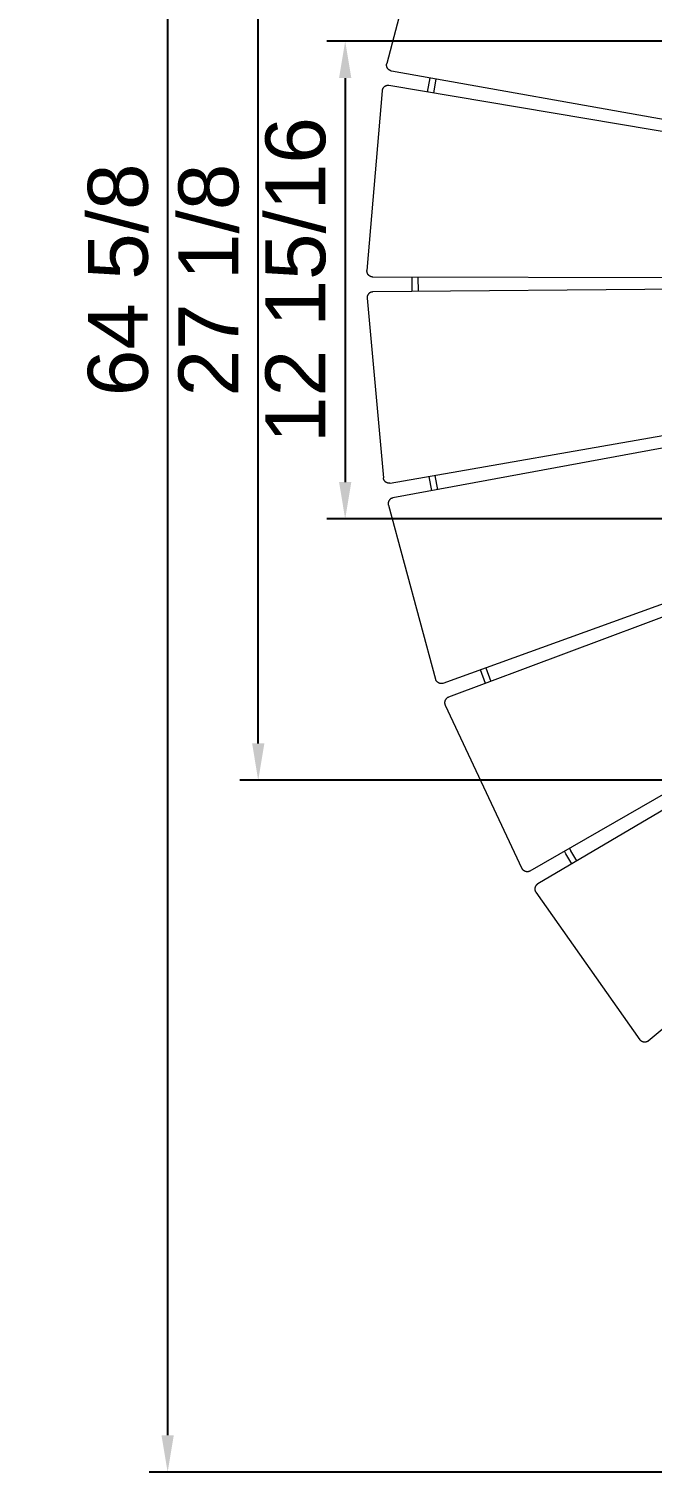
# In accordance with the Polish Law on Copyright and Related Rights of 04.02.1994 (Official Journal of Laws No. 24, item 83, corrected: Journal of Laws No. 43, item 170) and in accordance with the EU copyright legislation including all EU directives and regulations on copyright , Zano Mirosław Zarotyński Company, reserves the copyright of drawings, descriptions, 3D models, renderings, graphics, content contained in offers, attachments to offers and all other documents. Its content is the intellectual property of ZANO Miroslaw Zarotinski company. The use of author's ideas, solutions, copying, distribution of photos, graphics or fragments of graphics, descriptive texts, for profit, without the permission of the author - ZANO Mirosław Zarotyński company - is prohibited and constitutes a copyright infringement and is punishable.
# Model space of a CAD drawing. Header units: inches. Extents: x -4 to 200, y 0 to 129.
# Drawn here: x -3.72 to 13.19, y 0.02 to 39.14 of the extents above; entities that cross this region are included whole.
import ezdxf

# ---------------------------------------------------------------- set-up
doc = ezdxf.new("R2010")
doc.units = ezdxf.units.IN
doc.layers.add('ZANO_R', color=7, linetype='Continuous', lineweight=0)
doc.layers.add('ZANO_W', color=1, linetype='Continuous', lineweight=0)
doc.styles.get("Standard").update_dxf_attribs({"font": 'arial.ttf'})
doc.dimstyles.new('amerykanie', dxfattribs={"dimtxt": 50, "dimasz": 50, "dimexe": 0.5, "dimexo": 0.5, "dimgap": 1, "dimtad": 1, "dimdec": 0, "dimzin": 0, "dimlunit": 5, "dimtxsty": 'Standard', "dimcen": 0.09, "dimclrd": 1, "dimclre": 1, "dimclrt": 1, "dimazin": 0, "dimtfac": 1, "dimtdec": 0, "dimtmove": 0, "dimatfit": 3, "dimfxl": 1, "dimtzin": 0, "dimarcsym": 1})

# ---------------------------------------------------------------- blocks, each defined once
blk = doc.blocks.new('*D370')
at = {"layer": 'ZANO_W', "color": 1, "lineweight": -2}
for p, q in [((37.274, 45.897), (2.004, 45.897)), ((2.504, 19.773), (2.504, 44.897)), ((37.274, 18.773), (2.004, 18.773))]:
    blk.add_line(p, q, dxfattribs=at)
at = {"layer": 'ZANO_W', "color": 1}
for points in [[(2.671, 44.897), (2.338, 44.897), (2.504, 45.897)], [(2.338, 19.773), (2.671, 19.773), (2.504, 18.773)]]:
    blk.add_solid(points, dxfattribs=at)
at = {"layer": 'ZANO_W', "color": 1, "insert": (1.164, 32.335), "char_height": 1.625, "attachment_point": 5, "rotation": 90}
blk.add_mtext('27 1/8', dxfattribs=at)
blk = doc.blocks.new('*D371')
at = {"layer": 'ZANO_W', "color": 1, "lineweight": -2}
for p, q in [((37.52, 64.664), (-0.453, 64.664)), ((0.047, 63.664), (0.047, 1.018)), ((37.045, 0.018), (-0.453, 0.018))]:
    blk.add_line(p, q, dxfattribs=at)
at = {"layer": 'ZANO_W', "color": 1}
for points in [[(0.214, 63.664), (-0.12, 63.664), (0.047, 64.664)], [(-0.12, 1.018), (0.214, 1.018), (0.047, 0.018)]]:
    blk.add_solid(points, dxfattribs=at)
at = {"layer": 'ZANO_W', "color": 1, "insert": (-1.293, 32.341), "char_height": 1.625, "attachment_point": 5, "rotation": 90}
blk.add_mtext('64 5/8', dxfattribs=at)
blk = doc.blocks.new('*D379')
at = {"layer": 'ZANO_W', "color": 1, "lineweight": -2}
for p, q in [((37.274, 38.811), (4.362, 38.811)), ((4.862, 37.811), (4.862, 26.858)), ((37.274, 25.858), (4.362, 25.858))]:
    blk.add_line(p, q, dxfattribs=at)
at = {"layer": 'ZANO_W', "color": 1}
for points in [[(5.029, 37.811), (4.696, 37.811), (4.862, 38.811)], [(4.696, 26.858), (5.029, 26.858), (4.862, 25.858)]]:
    blk.add_solid(points, dxfattribs=at)
at = {"layer": 'ZANO_W', "color": 1, "insert": (3.522, 32.335), "char_height": 1.625, "attachment_point": 5, "rotation": 90}
blk.add_mtext('12 15/16', dxfattribs=at)

msp = doc.modelspace()

# ---------------------------------------------------------------- linework, layer by layer
at = {"layer": 'ZANO_R'}
for p, q in [((7.23839, 42.93018), (5.98964, 38.20223)), ((5.98443, 38.15965), (5.98445, 38.16503)), ((5.98461, 38.15428), (5.98443, 38.15965)), ((5.98445, 38.16503), (5.98464, 38.17041)), ((5.98496, 38.14891), (5.98461, 38.15428)), ((5.98464, 38.17041), (5.98502, 38.17577)), ((5.9855, 38.14356), (5.98496, 38.14891)), ((5.98502, 38.17577), (5.98558, 38.18112)), ((5.98622, 38.13823), (5.9855, 38.14356)), ((5.98558, 38.18112), (5.98632, 38.18645)), ((5.98712, 38.13293), (5.98622, 38.13823)), ((5.98632, 38.18645), (5.98725, 38.19174)), ((5.98821, 38.12766), (5.98712, 38.13293)), ((5.98725, 38.19174), (5.98835, 38.19701)), ((5.98947, 38.12243), (5.98821, 38.12766)), ((5.98835, 38.19701), (5.98964, 38.20223)), ((5.99091, 38.11725), (5.98947, 38.12243)), ((5.99253, 38.11212), (5.99091, 38.11725)), ((5.99432, 38.10705), (5.99253, 38.11212)), ((5.99628, 38.10204), (5.99432, 38.10705)), ((5.99841, 38.09711), (5.99628, 38.10204)), ((6.00071, 38.09224), (5.99841, 38.09711)), ((6.00317, 38.08746), (6.00071, 38.09224)), ((6.0058, 38.08277), (6.00317, 38.08746)), ((6.00859, 38.07817), (6.0058, 38.08277)), ((6.01153, 38.07367), (6.00859, 38.07817)), ((6.01462, 38.06927), (6.01153, 38.07367)), ((6.01786, 38.06497), (6.01462, 38.06927)), ((6.02124, 38.06079), (6.01786, 38.06497)), ((6.02477, 38.05673), (6.02124, 38.06079)), ((6.02843, 38.0528), (6.02477, 38.05673)), ((6.03223, 38.04898), (6.02843, 38.0528)), ((6.03615, 38.0453), (6.03223, 38.04898)), ((6.0402, 38.04176), (6.03615, 38.0453)), ((6.04436, 38.03836), (6.0402, 38.04176)), ((6.04864, 38.0351), (6.04436, 38.03836)), ((6.05303, 38.03199), (6.04864, 38.0351)), ((6.05752, 38.02903), (6.05303, 38.03199)), ((6.06211, 38.02623), (6.05752, 38.02903)), ((6.06679, 38.02358), (6.06211, 38.02623)), ((6.07156, 38.0211), (6.06679, 38.02358)), ((6.07641, 38.01878), (6.07156, 38.0211)), ((6.08134, 38.01662), (6.07641, 38.01878)), ((6.08634, 38.01464), (6.08134, 38.01662)), ((6.0914, 38.01283), (6.08634, 38.01464)), ((6.09652, 38.01119), (6.0914, 38.01283)), ((6.1017, 38.00973), (6.09652, 38.01119)), ((6.1017, 38.00973), (6.10588, 38.00868)), ((6.10588, 38.00868), (6.11009, 38.00775)), ((6.11009, 38.00775), (6.11433, 38.00694)), ((6.11433, 38.00694), (24.20665, 34.78731)), ((5.90933, 37.56297), (5.90554, 37.55916)), ((5.91326, 37.56665), (5.90933, 37.56297)), ((5.91731, 37.57019), (5.91326, 37.56665)), ((5.92147, 37.57359), (5.91731, 37.57019)), ((5.92575, 37.57685), (5.92147, 37.57359)), ((5.93014, 37.57995), (5.92575, 37.57685)), ((5.93463, 37.58291), (5.93014, 37.57995)), ((5.93922, 37.58571), (5.93463, 37.58291)), ((5.94391, 37.58836), (5.93922, 37.58571)), ((5.94868, 37.59084), (5.94391, 37.58836)), ((5.95353, 37.59316), (5.94868, 37.59084)), ((5.95846, 37.59531), (5.95353, 37.59316)), ((5.96346, 37.59729), (5.95846, 37.59531)), ((5.96852, 37.5991), (5.96346, 37.59729)), ((5.97365, 37.60074), (5.96852, 37.5991)), ((5.97882, 37.60219), (5.97365, 37.60074)), ((5.98405, 37.60348), (5.97882, 37.60219)), ((5.98931, 37.60458), (5.98405, 37.60348)), ((5.99461, 37.6055), (5.98931, 37.60458)), ((5.99994, 37.60624), (5.99461, 37.6055)), ((6.00529, 37.6068), (5.99994, 37.60624)), ((6.01065, 37.60718), (6.00529, 37.6068)), ((6.01603, 37.60737), (6.01065, 37.60718)), ((6.0214, 37.60738), (6.01603, 37.60737)), ((6.02678, 37.60721), (6.0214, 37.60738)), ((6.03214, 37.60685), (6.02678, 37.60721)), ((6.03644, 37.60643), (6.03214, 37.60685)), ((6.04071, 37.60589), (6.03644, 37.60643)), ((6.04497, 37.60524), (6.04071, 37.60589)), ((24.16952, 34.57223), (6.04497, 37.60524)), ((7.09882, 37.42889), (7.16624, 37.81975)), ((7.32131, 37.79215), (7.25416, 37.40289)), ((5.86203, 37.46306), (5.45324, 32.5901)), ((5.86257, 37.46841), (5.86203, 37.46306)), ((5.86329, 37.47374), (5.86257, 37.46841)), ((5.86419, 37.47904), (5.86329, 37.47374)), ((5.86528, 37.48431), (5.86419, 37.47904)), ((5.86654, 37.48954), (5.86528, 37.48431)), ((5.86799, 37.49472), (5.86654, 37.48954)), ((5.86961, 37.49985), (5.86799, 37.49472)), ((5.8714, 37.50492), (5.86961, 37.49985)), ((5.87336, 37.50993), (5.8714, 37.50492)), ((5.8755, 37.51486), (5.87336, 37.50993)), ((5.8778, 37.51972), (5.8755, 37.51486)), ((5.88027, 37.5245), (5.8778, 37.51972)), ((5.88289, 37.52919), (5.88027, 37.5245)), ((5.88568, 37.53379), (5.88289, 37.52919)), ((5.88862, 37.5383), (5.88568, 37.53379)), ((5.89172, 37.5427), (5.88862, 37.5383)), ((5.89496, 37.54699), (5.89172, 37.5427)), ((5.89835, 37.55116), (5.89496, 37.54699)), ((5.90187, 37.55522), (5.89835, 37.55116)), ((5.90554, 37.55916), (5.90187, 37.55522)), ((5.45271, 32.57936), (5.45288, 32.58473)), ((5.45272, 32.57398), (5.45271, 32.57936)), ((5.45291, 32.56861), (5.45272, 32.57398)), ((5.45288, 32.58473), (5.45324, 32.5901)), ((5.45328, 32.56324), (5.45291, 32.56861)), ((5.45384, 32.55789), (5.45328, 32.56324)), ((5.45459, 32.55257), (5.45384, 32.55789)), ((5.45551, 32.54727), (5.45459, 32.55257)), ((5.45661, 32.542), (5.45551, 32.54727)), ((5.45789, 32.53678), (5.45661, 32.542)), ((5.45935, 32.5316), (5.45789, 32.53678)), ((5.46099, 32.52648), (5.45935, 32.5316)), ((5.4628, 32.52142), (5.46099, 32.52648)), ((5.46478, 32.51642), (5.4628, 32.52142)), ((5.46693, 32.51149), (5.46478, 32.51642)), ((5.46925, 32.50663), (5.46693, 32.51149)), ((5.47173, 32.50186), (5.46925, 32.50663)), ((5.47437, 32.49718), (5.47173, 32.50186)), ((5.47718, 32.49259), (5.47437, 32.49718)), ((5.48013, 32.4881), (5.47718, 32.49259)), ((5.48324, 32.48371), (5.48013, 32.4881)), ((5.4865, 32.47943), (5.48324, 32.48371)), ((5.4899, 32.47526), (5.4865, 32.47943)), ((5.49344, 32.47121), (5.4899, 32.47526)), ((5.49712, 32.46729), (5.49344, 32.47121)), ((5.50093, 32.46349), (5.49712, 32.46729)), ((5.50486, 32.45983), (5.50093, 32.46349)), ((5.50892, 32.4563), (5.50486, 32.45983)), ((5.5131, 32.45291), (5.50892, 32.4563)), ((5.51739, 32.44967), (5.5131, 32.45291)), ((5.52179, 32.44658), (5.51739, 32.44967)), ((5.52629, 32.44364), (5.52179, 32.44658)), ((5.53089, 32.44085), (5.52629, 32.44364)), ((5.53559, 32.43822), (5.53089, 32.44085)), ((5.54037, 32.43575), (5.53559, 32.43822)), ((5.54523, 32.43345), (5.54037, 32.43575)), ((5.55016, 32.43132), (5.54523, 32.43345)), ((5.55517, 32.42935), (5.55016, 32.43132)), ((5.56024, 32.42756), (5.55517, 32.42935)), ((5.56537, 32.42594), (5.56024, 32.42756)), ((5.57055, 32.4245), (5.56537, 32.42594)), ((5.57578, 32.42324), (5.57055, 32.4245)), ((5.58104, 32.42215), (5.57578, 32.42324)), ((5.58635, 32.42125), (5.58104, 32.42215)), ((5.59168, 32.42052), (5.58635, 32.42125)), ((5.59703, 32.41998), (5.59168, 32.42052)), ((5.59703, 32.41998), (5.60133, 32.41968)), ((5.60133, 32.41968), (5.60563, 32.4195)), ((5.60563, 32.4195), (5.60994, 32.41943)), ((5.60994, 32.41943), (23.98649, 32.39042)), ((23.98727, 32.17215), (5.6114, 32.01179)), ((6.68076, 32.02112), (6.67927, 32.41774)), ((6.83677, 32.41749), (6.83826, 32.02249)), ((5.45544, 31.86149), (5.45528, 31.85612)), ((5.45528, 31.85612), (5.45531, 31.85074)), ((5.45531, 31.85074), (5.45552, 31.84537)), ((5.45577, 31.86686), (5.45544, 31.86149)), ((5.45552, 31.84537), (5.45592, 31.84)), ((5.45629, 31.87221), (5.45577, 31.86686)), ((5.45592, 31.84), (5.89953, 26.97009)), ((5.457, 31.87755), (5.45629, 31.87221)), ((5.45788, 31.88285), (5.457, 31.87755)), ((5.45895, 31.88812), (5.45788, 31.88285)), ((5.46019, 31.89335), (5.45895, 31.88812)), ((5.46162, 31.89854), (5.46019, 31.89335)), ((5.46321, 31.90368), (5.46162, 31.89854)), ((5.46499, 31.90875), (5.46321, 31.90368)), ((5.46693, 31.91377), (5.46499, 31.90875)), ((5.46905, 31.91871), (5.46693, 31.91377)), ((5.47133, 31.92358), (5.46905, 31.91871)), ((5.47378, 31.92837), (5.47133, 31.92358)), ((5.47639, 31.93307), (5.47378, 31.92837)), ((5.47916, 31.93768), (5.47639, 31.93307)), ((5.48208, 31.9422), (5.47916, 31.93768)), ((5.48516, 31.94661), (5.48208, 31.9422)), ((5.48839, 31.95091), (5.48516, 31.94661)), ((5.49176, 31.9551), (5.48839, 31.95091)), ((5.49527, 31.95917), (5.49176, 31.9551)), ((5.49892, 31.96312), (5.49527, 31.95917)), ((5.5027, 31.96695), (5.49892, 31.96312)), ((5.50661, 31.97064), (5.5027, 31.96695)), ((5.51065, 31.9742), (5.50661, 31.97064)), ((5.5148, 31.97761), (5.51065, 31.9742)), ((5.51907, 31.98089), (5.5148, 31.97761)), ((5.52344, 31.98401), (5.51907, 31.98089)), ((5.52793, 31.98699), (5.52344, 31.98401)), ((5.53251, 31.9898), (5.52793, 31.98699)), ((5.53718, 31.99247), (5.53251, 31.9898)), ((5.54194, 31.99497), (5.53718, 31.99247)), ((5.54678, 31.9973), (5.54194, 31.99497)), ((5.55171, 31.99947), (5.54678, 31.9973)), ((5.5567, 32.00147), (5.55171, 31.99947)), ((5.56176, 32.0033), (5.5567, 32.00147)), ((5.56687, 32.00496), (5.56176, 32.0033)), ((5.57204, 32.00644), (5.56687, 32.00496)), ((5.57726, 32.00774), (5.57204, 32.00644)), ((5.58252, 32.00886), (5.57726, 32.00774)), ((5.58782, 32.0098), (5.58252, 32.00886)), ((5.59314, 32.01057), (5.58782, 32.0098)), ((5.59849, 32.01114), (5.59314, 32.01057)), ((5.60279, 32.01148), (5.59849, 32.01114)), ((5.60709, 32.01169), (5.60279, 32.01148)), ((5.6114, 32.01179), (5.60709, 32.01169)), ((6.08349, 26.82922), (24.18589, 29.9917)), ((24.22456, 29.77689), (6.15571, 26.42802)), ((7.52056, 21.40617), (24.79879, 27.66405)), ((24.87418, 27.45922), (7.66135, 21.02361)), ((7.20836, 26.62312), (7.138, 27.01344)), ((7.29315, 27.04055), (7.36322, 26.65182)), ((5.90011, 26.96474), (5.89953, 26.97009)), ((5.90087, 26.95942), (5.90011, 26.96474)), ((5.90181, 26.95412), (5.90087, 26.95942)), ((5.90293, 26.94886), (5.90181, 26.95412)), ((5.90423, 26.94364), (5.90293, 26.94886)), ((5.90571, 26.93847), (5.90423, 26.94364)), ((5.90737, 26.93336), (5.90571, 26.93847)), ((5.9092, 26.9283), (5.90737, 26.93336)), ((5.9112, 26.92331), (5.9092, 26.9283)), ((5.91337, 26.91838), (5.9112, 26.92331)), ((5.9157, 26.91354), (5.91337, 26.91838)), ((5.9182, 26.90878), (5.9157, 26.91354)), ((5.92087, 26.90411), (5.9182, 26.90878)), ((5.92369, 26.89953), (5.92087, 26.90411)), ((5.92666, 26.89504), (5.92369, 26.89953)), ((5.92979, 26.89067), (5.92666, 26.89504)), ((5.93306, 26.8864), (5.92979, 26.89067)), ((5.93647, 26.88225), (5.93306, 26.8864)), ((5.94003, 26.87821), (5.93647, 26.88225)), ((5.94372, 26.8743), (5.94003, 26.87821)), ((5.94755, 26.87052), (5.94372, 26.8743)), ((5.9515, 26.86687), (5.94755, 26.87052)), ((5.95557, 26.86336), (5.9515, 26.86687)), ((5.95976, 26.85999), (5.95557, 26.86336)), ((5.96406, 26.85676), (5.95976, 26.85999)), ((5.96848, 26.85368), (5.96406, 26.85676)), ((5.97299, 26.85076), (5.96848, 26.85368)), ((5.9776, 26.84799), (5.97299, 26.85076)), ((5.9823, 26.84538), (5.9776, 26.84799)), ((5.98709, 26.84293), (5.9823, 26.84538)), ((5.99196, 26.84065), (5.98709, 26.84293)), ((5.9969, 26.83853), (5.99196, 26.84065)), ((6.00192, 26.83659), (5.9969, 26.83853)), ((6.00699, 26.83481), (6.00192, 26.83659)), ((6.01213, 26.83321), (6.00699, 26.83481)), ((6.01732, 26.83179), (6.01213, 26.83321)), ((6.02255, 26.83055), (6.01732, 26.83179)), ((6.02782, 26.82948), (6.02255, 26.83055)), ((6.03312, 26.8286), (6.02782, 26.82948)), ((6.03846, 26.82789), (6.03312, 26.8286)), ((6.04381, 26.82737), (6.03846, 26.82789)), ((6.04918, 26.82704), (6.04381, 26.82737)), ((6.05455, 26.82688), (6.04918, 26.82704)), ((6.05993, 26.82691), (6.05455, 26.82688)), ((6.06531, 26.82712), (6.05993, 26.82691)), ((6.07067, 26.82752), (6.06531, 26.82712)), ((6.07067, 26.82752), (6.07496, 26.82797)), ((6.07496, 26.82797), (6.07923, 26.82854)), ((6.07923, 26.82854), (6.08349, 26.82922)), ((6.02704, 26.27976), (6.02691, 26.27439)), ((6.02691, 26.27439), (6.02696, 26.26901)), ((6.02696, 26.26901), (6.02719, 26.26364)), ((6.02736, 26.28513), (6.02704, 26.27976)), ((6.02719, 26.26364), (6.02761, 26.25827)), ((6.02786, 26.29049), (6.02736, 26.28513)), ((6.02761, 26.25827), (6.02821, 26.25293)), ((6.02855, 26.29582), (6.02786, 26.29049)), ((6.02821, 26.25293), (6.02899, 26.24761)), ((6.02941, 26.30113), (6.02855, 26.29582)), ((6.02899, 26.24761), (6.02995, 26.24232)), ((6.03046, 26.30641), (6.02941, 26.30113)), ((6.02995, 26.24232), (6.0311, 26.23706)), ((6.03168, 26.31164), (6.03046, 26.30641)), ((6.0311, 26.23706), (6.03242, 26.23185)), ((6.03308, 26.31683), (6.03168, 26.31164)), ((6.03242, 26.23185), (7.31494, 21.51295)), ((6.03466, 26.32198), (6.03308, 26.31683)), ((6.03642, 26.32706), (6.03466, 26.32198)), ((6.03834, 26.33208), (6.03642, 26.32706)), ((6.04044, 26.33703), (6.03834, 26.33208)), ((6.0427, 26.34191), (6.04044, 26.33703)), ((6.04513, 26.34671), (6.0427, 26.34191)), ((6.04773, 26.35142), (6.04513, 26.34671)), ((6.05048, 26.35604), (6.04773, 26.35142)), ((6.05339, 26.36057), (6.05048, 26.35604)), ((6.05645, 26.36499), (6.05339, 26.36057)), ((6.05966, 26.3693), (6.05645, 26.36499)), ((6.06301, 26.37351), (6.05966, 26.3693)), ((6.06651, 26.37759), (6.06301, 26.37351)), ((6.07014, 26.38156), (6.06651, 26.37759)), ((6.07391, 26.3854), (6.07014, 26.38156)), ((6.07781, 26.3891), (6.07391, 26.3854)), ((6.08183, 26.39268), (6.07781, 26.3891)), ((6.08597, 26.39611), (6.08183, 26.39268)), ((6.09022, 26.3994), (6.08597, 26.39611)), ((6.09459, 26.40254), (6.09022, 26.3994)), ((6.09906, 26.40553), (6.09459, 26.40254)), ((6.10363, 26.40837), (6.09906, 26.40553)), ((6.10829, 26.41105), (6.10363, 26.40837)), ((6.11304, 26.41356), (6.10829, 26.41105)), ((6.11788, 26.41592), (6.11304, 26.41356)), ((6.12279, 26.41811), (6.11788, 26.41592)), ((6.12777, 26.42013), (6.12279, 26.41811)), ((6.13283, 26.42197), (6.12777, 26.42013)), ((6.13794, 26.42365), (6.13283, 26.42197)), ((6.1431, 26.42515), (6.13794, 26.42365)), ((6.14728, 26.42622), (6.1431, 26.42515)), ((6.15148, 26.42718), (6.14728, 26.42622)), ((6.15571, 26.42802), (6.15148, 26.42718)), ((9.87751, 16.31505), (25.80658, 25.4782)), ((25.91638, 25.28957), (10.0826, 15.96275)), ((13.08272, 11.71056), (27.17862, 23.50055)), ((8.66544, 21.39902), (8.52836, 21.77118)), ((8.67645, 21.82481), (8.81297, 21.45418)), ((7.31644, 21.50779), (7.31494, 21.51295)), ((7.31811, 21.50267), (7.31644, 21.50779)), ((7.31996, 21.49762), (7.31811, 21.50267)), ((7.32198, 21.49264), (7.31996, 21.49762)), ((7.32417, 21.48773), (7.32198, 21.49264)), ((7.32652, 21.48289), (7.32417, 21.48773)), ((7.32904, 21.47814), (7.32652, 21.48289)), ((7.33172, 21.47348), (7.32904, 21.47814)), ((7.33456, 21.46891), (7.33172, 21.47348)), ((7.33755, 21.46444), (7.33456, 21.46891)), ((7.34069, 21.46007), (7.33755, 21.46444)), ((7.34398, 21.45582), (7.34069, 21.46007)), ((7.34741, 21.45168), (7.34398, 21.45582)), ((7.35098, 21.44766), (7.34741, 21.45168)), ((7.35469, 21.44376), (7.35098, 21.44766)), ((7.35853, 21.43999), (7.35469, 21.44376)), ((7.36249, 21.43636), (7.35853, 21.43999)), ((7.36658, 21.43286), (7.36249, 21.43636)), ((7.37078, 21.42951), (7.36658, 21.43286)), ((7.3751, 21.4263), (7.37078, 21.42951)), ((7.37952, 21.42324), (7.3751, 21.4263)), ((7.38404, 21.42033), (7.37952, 21.42324)), ((7.38866, 21.41758), (7.38404, 21.42033)), ((7.39338, 21.41498), (7.38866, 21.41758)), ((7.39817, 21.41255), (7.39338, 21.41498)), ((7.40305, 21.41029), (7.39817, 21.41255)), ((7.408, 21.40819), (7.40305, 21.41029)), ((7.41303, 21.40627), (7.408, 21.40819)), ((7.41811, 21.40451), (7.41303, 21.40627)), ((7.42325, 21.40293), (7.41811, 21.40451)), ((7.42844, 21.40153), (7.42325, 21.40293)), ((7.43368, 21.4003), (7.42844, 21.40153)), ((7.43896, 21.39926), (7.43368, 21.4003)), ((7.44426, 21.39839), (7.43896, 21.39926)), ((7.4496, 21.39771), (7.44426, 21.39839)), ((7.45495, 21.39721), (7.4496, 21.39771)), ((7.46032, 21.39689), (7.45495, 21.39721)), ((7.4657, 21.39676), (7.46032, 21.39689)), ((7.47108, 21.39681), (7.4657, 21.39676)), ((7.47645, 21.39704), (7.47108, 21.39681)), ((7.48181, 21.39746), (7.47645, 21.39704)), ((7.48716, 21.39806), (7.48181, 21.39746)), ((7.49248, 21.39884), (7.48716, 21.39806)), ((7.49777, 21.3998), (7.49248, 21.39884)), ((7.50302, 21.40095), (7.49777, 21.3998)), ((7.50824, 21.40227), (7.50302, 21.40095)), ((7.50824, 21.40227), (7.51238, 21.40346)), ((7.51238, 21.40346), (7.51649, 21.40476)), ((7.51649, 21.40476), (7.52056, 21.40617)), ((7.55912, 20.88209), (7.55901, 20.87671)), ((7.55901, 20.87671), (7.55908, 20.87133)), ((7.55908, 20.87133), (7.55934, 20.86596)), ((7.55942, 20.88746), (7.55912, 20.88209)), ((7.55934, 20.86596), (7.55977, 20.8606)), ((7.5599, 20.89281), (7.55942, 20.88746)), ((7.55977, 20.8606), (7.56039, 20.85526)), ((7.56056, 20.89815), (7.5599, 20.89281)), ((7.56039, 20.85526), (7.56119, 20.84994)), ((7.56141, 20.90346), (7.56056, 20.89815)), ((7.56119, 20.84994), (7.56218, 20.84465)), ((7.56243, 20.90874), (7.56141, 20.90346)), ((7.56218, 20.84465), (7.56334, 20.8394)), ((7.56364, 20.91398), (7.56243, 20.90874)), ((7.56334, 20.8394), (7.56468, 20.83419)), ((7.56502, 20.91918), (7.56364, 20.91398)), ((7.56468, 20.83419), (7.5662, 20.82903)), ((7.56658, 20.92433), (7.56502, 20.91918)), ((7.5662, 20.82903), (7.56789, 20.82393)), ((7.56832, 20.92942), (7.56658, 20.92433)), ((7.56789, 20.82393), (7.56976, 20.81889)), ((7.57022, 20.93445), (7.56832, 20.92942)), ((7.56976, 20.81889), (7.5718, 20.81391)), ((7.5723, 20.93941), (7.57022, 20.93445)), ((7.5718, 20.81391), (7.57401, 20.80901)), ((7.57455, 20.94429), (7.5723, 20.93941)), ((7.57401, 20.80901), (9.65647, 16.3845)), ((7.57696, 20.9491), (7.57455, 20.94429)), ((7.57953, 20.95382), (7.57696, 20.9491)), ((7.58227, 20.95846), (7.57953, 20.95382)), ((7.58516, 20.96299), (7.58227, 20.95846)), ((7.5882, 20.96742), (7.58516, 20.96299)), ((7.5914, 20.97175), (7.5882, 20.96742)), ((7.59474, 20.97597), (7.5914, 20.97175)), ((7.59822, 20.98007), (7.59474, 20.97597)), ((7.60184, 20.98405), (7.59822, 20.98007)), ((7.60559, 20.9879), (7.60184, 20.98405)), ((7.60947, 20.99162), (7.60559, 20.9879)), ((7.61348, 20.99521), (7.60947, 20.99162)), ((7.61761, 20.99865), (7.61348, 20.99521)), ((7.62185, 21.00196), (7.61761, 20.99865)), ((7.6262, 21.00512), (7.62185, 21.00196)), ((7.63066, 21.00813), (7.6262, 21.00512)), ((7.63522, 21.01098), (7.63066, 21.00813)), ((7.63987, 21.01368), (7.63522, 21.01098)), ((7.64461, 21.01621), (7.63987, 21.01368)), ((7.64944, 21.01859), (7.64461, 21.01621)), ((7.65337, 21.02037), (7.64944, 21.01859)), ((7.65734, 21.02204), (7.65337, 21.02037)), ((7.66135, 21.02361), (7.65734, 21.02204)), ((10.84672, 16.78301), (10.80798, 16.8503)), ((10.94451, 16.92884), (10.98312, 16.86176)), ((11.14331, 16.58756), (10.98312, 16.86176)), ((11.0076, 16.50762), (10.84672, 16.78301)), ((9.65884, 16.37968), (9.65647, 16.3845)), ((9.66138, 16.37494), (9.65884, 16.37968)), ((9.66407, 16.37028), (9.66138, 16.37494)), ((9.66693, 16.36572), (9.66407, 16.37028)), ((9.66994, 16.36127), (9.66693, 16.36572)), ((9.67309, 16.35691), (9.66994, 16.36127)), ((9.6764, 16.35267), (9.67309, 16.35691)), ((9.67985, 16.34854), (9.6764, 16.35267)), ((9.68344, 16.34454), (9.67985, 16.34854)), ((9.68716, 16.34065), (9.68344, 16.34454)), ((9.69101, 16.3369), (9.68716, 16.34065)), ((9.69499, 16.33328), (9.69101, 16.3369)), ((9.69909, 16.3298), (9.69499, 16.33328)), ((9.7033, 16.32646), (9.69909, 16.3298)), ((9.70763, 16.32327), (9.7033, 16.32646)), ((9.71206, 16.32022), (9.70763, 16.32327)), ((9.7166, 16.31733), (9.71206, 16.32022)), ((9.72123, 16.3146), (9.7166, 16.31733)), ((9.72595, 16.31202), (9.72123, 16.3146)), ((9.73076, 16.30961), (9.72595, 16.31202)), ((9.73565, 16.30737), (9.73076, 16.30961)), ((9.74061, 16.30529), (9.73565, 16.30737)), ((9.74564, 16.30338), (9.74061, 16.30529)), ((9.75073, 16.30165), (9.74564, 16.30338)), ((9.75587, 16.30009), (9.75073, 16.30165)), ((9.76107, 16.2987), (9.75587, 16.30009)), ((9.76631, 16.2975), (9.76107, 16.2987)), ((9.77159, 16.29647), (9.76631, 16.2975)), ((9.7769, 16.29563), (9.77159, 16.29647)), ((9.78224, 16.29497), (9.7769, 16.29563)), ((9.7876, 16.29449), (9.78224, 16.29497)), ((9.79297, 16.29419), (9.7876, 16.29449)), ((9.79834, 16.29408), (9.79297, 16.29419)), ((9.80372, 16.29415), (9.79834, 16.29408)), ((9.80909, 16.2944), (9.80372, 16.29415)), ((9.81445, 16.29484), (9.80909, 16.2944)), ((9.8198, 16.29546), (9.81445, 16.29484)), ((9.82511, 16.29626), (9.8198, 16.29546)), ((9.8304, 16.29724), (9.82511, 16.29626)), ((9.83565, 16.2984), (9.8304, 16.29724)), ((9.84086, 16.29975), (9.83565, 16.2984)), ((9.84602, 16.30126), (9.84086, 16.29975)), ((9.85112, 16.30296), (9.84602, 16.30126)), ((9.85617, 16.30482), (9.85112, 16.30296)), ((9.86114, 16.30686), (9.85617, 16.30482)), ((9.86605, 16.30907), (9.86114, 16.30686)), ((9.86605, 16.30907), (9.86992, 16.31096)), ((9.86992, 16.31096), (9.87375, 16.31295)), ((9.87375, 16.31295), (9.87751, 16.31505)), ((10.00512, 15.83245), (10.00503, 15.82708)), ((10.00503, 15.82708), (10.00512, 15.8217)), ((10.0054, 15.83782), (10.00512, 15.83245)), ((10.00512, 15.8217), (10.0054, 15.81633)), ((10.00586, 15.84318), (10.0054, 15.83782)), ((10.0054, 15.81633), (10.00585, 15.81097)), ((10.00585, 15.81097), (10.00649, 15.80563)), ((10.0065, 15.84852), (10.00586, 15.84318)), ((10.00649, 15.80563), (10.00731, 15.80031)), ((10.00733, 15.85384), (10.0065, 15.84852)), ((10.00731, 15.80031), (10.00832, 15.79503)), ((10.00833, 15.85912), (10.00733, 15.85384)), ((10.00832, 15.79503), (10.0095, 15.78978)), ((10.00952, 15.86437), (10.00833, 15.85912)), ((10.0095, 15.78978), (10.01086, 15.78458)), ((10.01088, 15.86957), (10.00952, 15.86437)), ((10.01086, 15.78458), (10.0124, 15.77943)), ((10.01242, 15.87472), (10.01088, 15.86957)), ((10.0124, 15.77943), (10.01411, 15.77433)), ((10.01414, 15.87982), (10.01242, 15.87472)), ((10.01411, 15.77433), (10.016, 15.76929)), ((10.01602, 15.88485), (10.01414, 15.87982)), ((10.016, 15.76929), (10.01806, 15.76432)), ((10.01808, 15.88982), (10.01602, 15.88485)), ((10.01806, 15.76432), (10.02028, 15.75943)), ((10.02031, 15.89472), (10.01808, 15.88982)), ((10.02028, 15.75943), (10.02267, 15.75461)), ((10.0227, 15.89953), (10.02031, 15.89472)), ((10.02267, 15.75461), (10.02523, 15.74988)), ((10.02526, 15.90427), (10.0227, 15.89953)), ((10.02523, 15.74988), (10.02794, 15.74523)), ((10.02798, 15.90891), (10.02526, 15.90427)), ((10.02794, 15.74523), (10.03081, 15.74069)), ((10.03085, 15.91345), (10.02798, 15.90891)), ((10.03081, 15.74069), (10.03384, 15.73624)), ((10.03388, 15.9179), (10.03085, 15.91345)), ((10.03384, 15.73624), (12.85297, 11.74057)), ((10.03706, 15.92224), (10.03388, 15.9179)), ((10.04038, 15.92647), (10.03706, 15.92224)), ((10.04384, 15.93058), (10.04038, 15.92647)), ((10.04745, 15.93457), (10.04384, 15.93058)), ((10.05119, 15.93844), (10.04745, 15.93457)), ((10.05505, 15.94217), (10.05119, 15.93844)), ((10.05905, 15.94578), (10.05505, 15.94217)), ((10.06316, 15.94924), (10.05905, 15.94578)), ((10.06739, 15.95256), (10.06316, 15.94924)), ((10.07173, 15.95574), (10.06739, 15.95256)), ((10.07529, 15.95817), (10.07173, 15.95574)), ((10.07891, 15.96051), (10.07529, 15.95817)), ((10.0826, 15.96275), (10.07891, 15.96051)), ((12.85614, 11.73623), (12.85297, 11.74057)), ((12.85947, 11.732), (12.85614, 11.73623)), ((12.86293, 11.72789), (12.85947, 11.732)), ((12.86653, 11.72389), (12.86293, 11.72789)), ((12.87027, 11.72003), (12.86653, 11.72389)), ((12.87414, 11.71629), (12.87027, 11.72003)), ((12.87813, 11.71268), (12.87414, 11.71629)), ((12.88224, 11.70922), (12.87813, 11.71268)), ((12.88647, 11.70589), (12.88224, 11.70922)), ((12.89081, 11.70272), (12.88647, 11.70589)), ((12.89525, 11.69969), (12.89081, 11.70272)), ((12.8998, 11.69682), (12.89525, 11.69969)), ((12.90444, 11.6941), (12.8998, 11.69682)), ((12.90917, 11.69154), (12.90444, 11.6941)), ((12.91399, 11.68915), (12.90917, 11.69154)), ((12.91888, 11.68692), (12.91399, 11.68915)), ((12.92385, 11.68486), (12.91888, 11.68692)), ((12.92889, 11.68298), (12.92385, 11.68486)), ((12.93399, 11.68126), (12.92889, 11.68298)), ((12.93914, 11.67972), (12.93399, 11.68126)), ((12.94434, 11.67836), (12.93914, 11.67972)), ((12.94959, 11.67717), (12.94434, 11.67836)), ((12.95487, 11.67617), (12.94959, 11.67717)), ((12.96018, 11.67534), (12.95487, 11.67617)), ((12.96552, 11.6747), (12.96018, 11.67534)), ((12.97088, 11.67424), (12.96552, 11.6747)), ((12.97625, 11.67396), (12.97088, 11.67424)), ((12.98163, 11.67387), (12.97625, 11.67396)), ((12.98701, 11.67396), (12.98163, 11.67387)), ((12.99238, 11.67423), (12.98701, 11.67396)), ((12.99774, 11.67469), (12.99238, 11.67423)), ((13.00308, 11.67533), (12.99774, 11.67469)), ((13.00839, 11.67615), (13.00308, 11.67533)), ((13.01368, 11.67716), (13.00839, 11.67615)), ((13.01892, 11.67834), (13.01368, 11.67716)), ((13.02413, 11.6797), (13.01892, 11.67834)), ((13.02928, 11.68124), (13.02413, 11.6797)), ((13.03438, 11.68295), (13.02928, 11.68124)), ((13.03941, 11.68484), (13.03438, 11.68295)), ((13.04438, 11.6869), (13.03941, 11.68484)), ((13.04928, 11.68912), (13.04438, 11.6869)), ((13.0541, 11.69151), (13.04928, 11.68912)), ((13.05883, 11.69407), (13.0541, 11.69151)), ((13.06347, 11.69678), (13.05883, 11.69407)), ((13.06802, 11.69965), (13.06347, 11.69678)), ((13.07247, 11.70268), (13.06802, 11.69965)), ((13.07247, 11.70268), (13.07595, 11.70521)), ((13.07595, 11.70521), (13.07937, 11.70784)), ((13.07937, 11.70784), (13.08272, 11.71056))]:
    msp.add_line(p, q, dxfattribs=at)

# ---------------------------------------------------------------- dimensions: what is measured, and where the dimension line sits
at = {"layer": 'ZANO_W'}
for base, p1, p2, picture, middle in [((0.0469, 0.01791), (38.01991, 64.66358), (37.54521, 0.01791), '*D371', (-1.29332, 32.34075)), ((2.50427, 45.8972), (37.77361, 18.7728), (37.77361, 45.8972), '*D370', (1.16405, 32.335)), ((4.86226, 25.85839), (37.77361, 38.81143), (37.77361, 25.85839), '*D379', (3.52205, 32.33491))]:
    dim = msp.add_linear_dim(base=base, p1=p1, p2=p2, angle=90, dimstyle='amerykanie', override={"dimtxt": 1.625, "dimasz": 1, "dimgap": 0.5, "dimdec": 4, "dimaunit": 1, "dimadec": 1, "dimtdec": 4, "dimtmove": 1, "dimfrac": 2}, dxfattribs=at)
    dim.commit()
    dim.dimension.update_dxf_attribs({"geometry": picture, "text_midpoint": middle})

doc.saveas('drawing.dxf')
